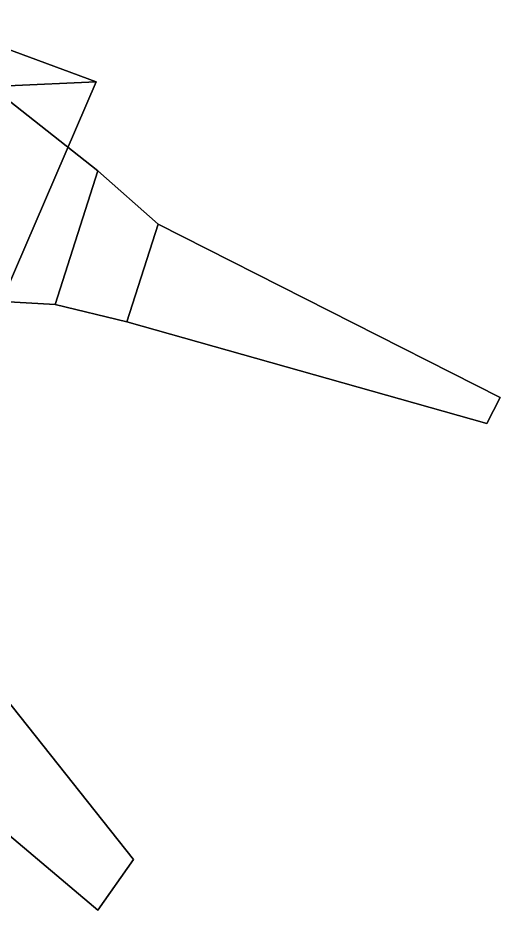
# Model space of a CAD drawing. Extents: x -9973 to 10440, y -7991 to 8327.
# Drawn here: x 5365 to 9742, y -7991 to 100 of the extents above; entities that cross this region are included whole.
import ezdxf

# ---------------------------------------------------------------- set-up
doc = ezdxf.new("R2010")
doc.units = 0

msp = doc.modelspace()

# ---------------------------------------------------------------- linework, layer by layer
for points in [[(4176.933594, 219.891846, -17023.599609), (6091.222656, -1286.647217, -16388.035156), (5705.082031, -2498.785645, -16388.035156), (3066.492188, -2349.361328, -17023.599609)], [(5705.082031, -2498.785645, -15804.858398), (6091.222656, -1286.647217, -15804.858398), (4176.933594, 219.891846, -15064), (3066.492188, -2349.361328, -15064)], [(3066.492188, -2349.361328, -17023.599609), (4966.492188, -3049.361328, -17023.599609), (6076.933594, -480.108154, -17023.599609), (4176.933594, 219.891846, -17023.599609)], [(6076.933594, -480.108154, -20659.748047), (5275.021484, -516.328125, -22445.160156), (3375.021484, 183.671875, -22445.160156), (4176.933594, 219.891846, -20659.748047)], [(4176.933594, 219.891846, -15064), (6091.222656, -1286.647217, -15804.858398), (6091.222656, -1286.647217, -16388.035156), (4176.933594, 219.891846, -17023.599609)], [(4176.933594, 219.891846, -17023.599609), (6076.933594, -480.108154, -17023.599609), (6076.933594, -480.108154, -20659.748047), (4176.933594, 219.891846, -20659.748047)], [(5275.021484, -516.328125, -22445.160156), (6076.933594, -480.108154, -20659.748047), (4966.492188, -3049.361328, -20659.748047), (4419.982422, -2643.375488, -22445.160156)], [(6076.933594, -480.108154, -20659.748047), (6076.933594, -480.108154, -17023.599609), (4966.492188, -3049.361328, -17023.599609), (4966.492188, -3049.361328, -20659.748047)], [(6091.222656, -1286.647217, -16388.035156), (6639.300781, -1772.078003, -16276.382813), (6355.515625, -2656.747559, -16276.382813), (5705.082031, -2498.785645, -16388.035156)], [(6355.515625, -2656.747559, -16076.235352), (6639.300781, -1772.078003, -16076.235352), (6091.222656, -1286.647217, -15804.858398), (5705.082031, -2498.785645, -15804.858398)], [(6091.222656, -1286.647217, -15804.858398), (6639.300781, -1772.078003, -16076.235352), (6639.300781, -1772.078003, -16276.382813), (6091.222656, -1286.647217, -16388.035156)], [(6639.300781, -1772.078003, -16276.382813), (9742.000977, -3341.258789, -16272.225586), (9621.514648, -3579.310791, -16272.225586), (6355.515625, -2656.747559, -16276.382813)], [(9621.514648, -3579.310791, -16084.087891), (9742.000977, -3341.258789, -16084.087891), (6639.300781, -1772.078003, -16076.235352), (6355.515625, -2656.747559, -16076.235352)], [(6639.300781, -1772.078003, -16076.235352), (9742.000977, -3341.258789, -16084.087891), (9742.000977, -3341.258789, -16272.225586), (6639.300781, -1772.078003, -16276.382813)], [(5705.082031, -2498.785645, -16388.035156), (5705.082031, -2498.785645, -15804.858398), (3066.492188, -2349.361328, -15064), (3066.492188, -2349.361328, -17023.599609)], [(6355.515625, -2656.747559, -16276.382813), (6355.515625, -2656.747559, -16076.235352), (5705.082031, -2498.785645, -15804.858398), (5705.082031, -2498.785645, -16388.035156)], [(9621.514648, -3579.310791, -16272.225586), (9621.514648, -3579.310791, -16084.087891), (6355.515625, -2656.747559, -16076.235352), (6355.515625, -2656.747559, -16276.382813)], [(9742.000977, -3341.258789, -16272.225586), (9742.000977, -3341.258789, -16084.087891), (9621.514648, -3579.310791, -16084.087891), (9621.514648, -3579.310791, -16272.225586)], [(6415.958984, -7533.040039, -15949.085938), (4210.855469, -4756.94043, -15880.5), (2802.552734, -5215.15625, -15880.5), (6092.048828, -7991.255859, -15949.085938)], [(2802.552734, -5215.15625, -16207.099609), (4210.855469, -4756.94043, -16207.099609), (6415.958984, -7533.040039, -16138.514648), (6092.048828, -7991.255859, -16138.514648)], [(4210.855469, -4756.94043, -16207.099609), (4210.855469, -4756.94043, -15880.5), (6415.958984, -7533.040039, -15949.085938), (6415.958984, -7533.040039, -16138.514648)], [(6092.048828, -7991.255859, -15949.085938), (2802.552734, -5215.15625, -15880.5), (2802.552734, -5215.15625, -16207.099609), (6092.048828, -7991.255859, -16138.514648)], [(6415.958984, -7533.040039, -16138.514648), (6415.958984, -7533.040039, -15949.085938), (6092.048828, -7991.255859, -15949.085938), (6092.048828, -7991.255859, -16138.514648)]]:
    msp.add_3dface(points)

doc.saveas('drawing.dxf')
